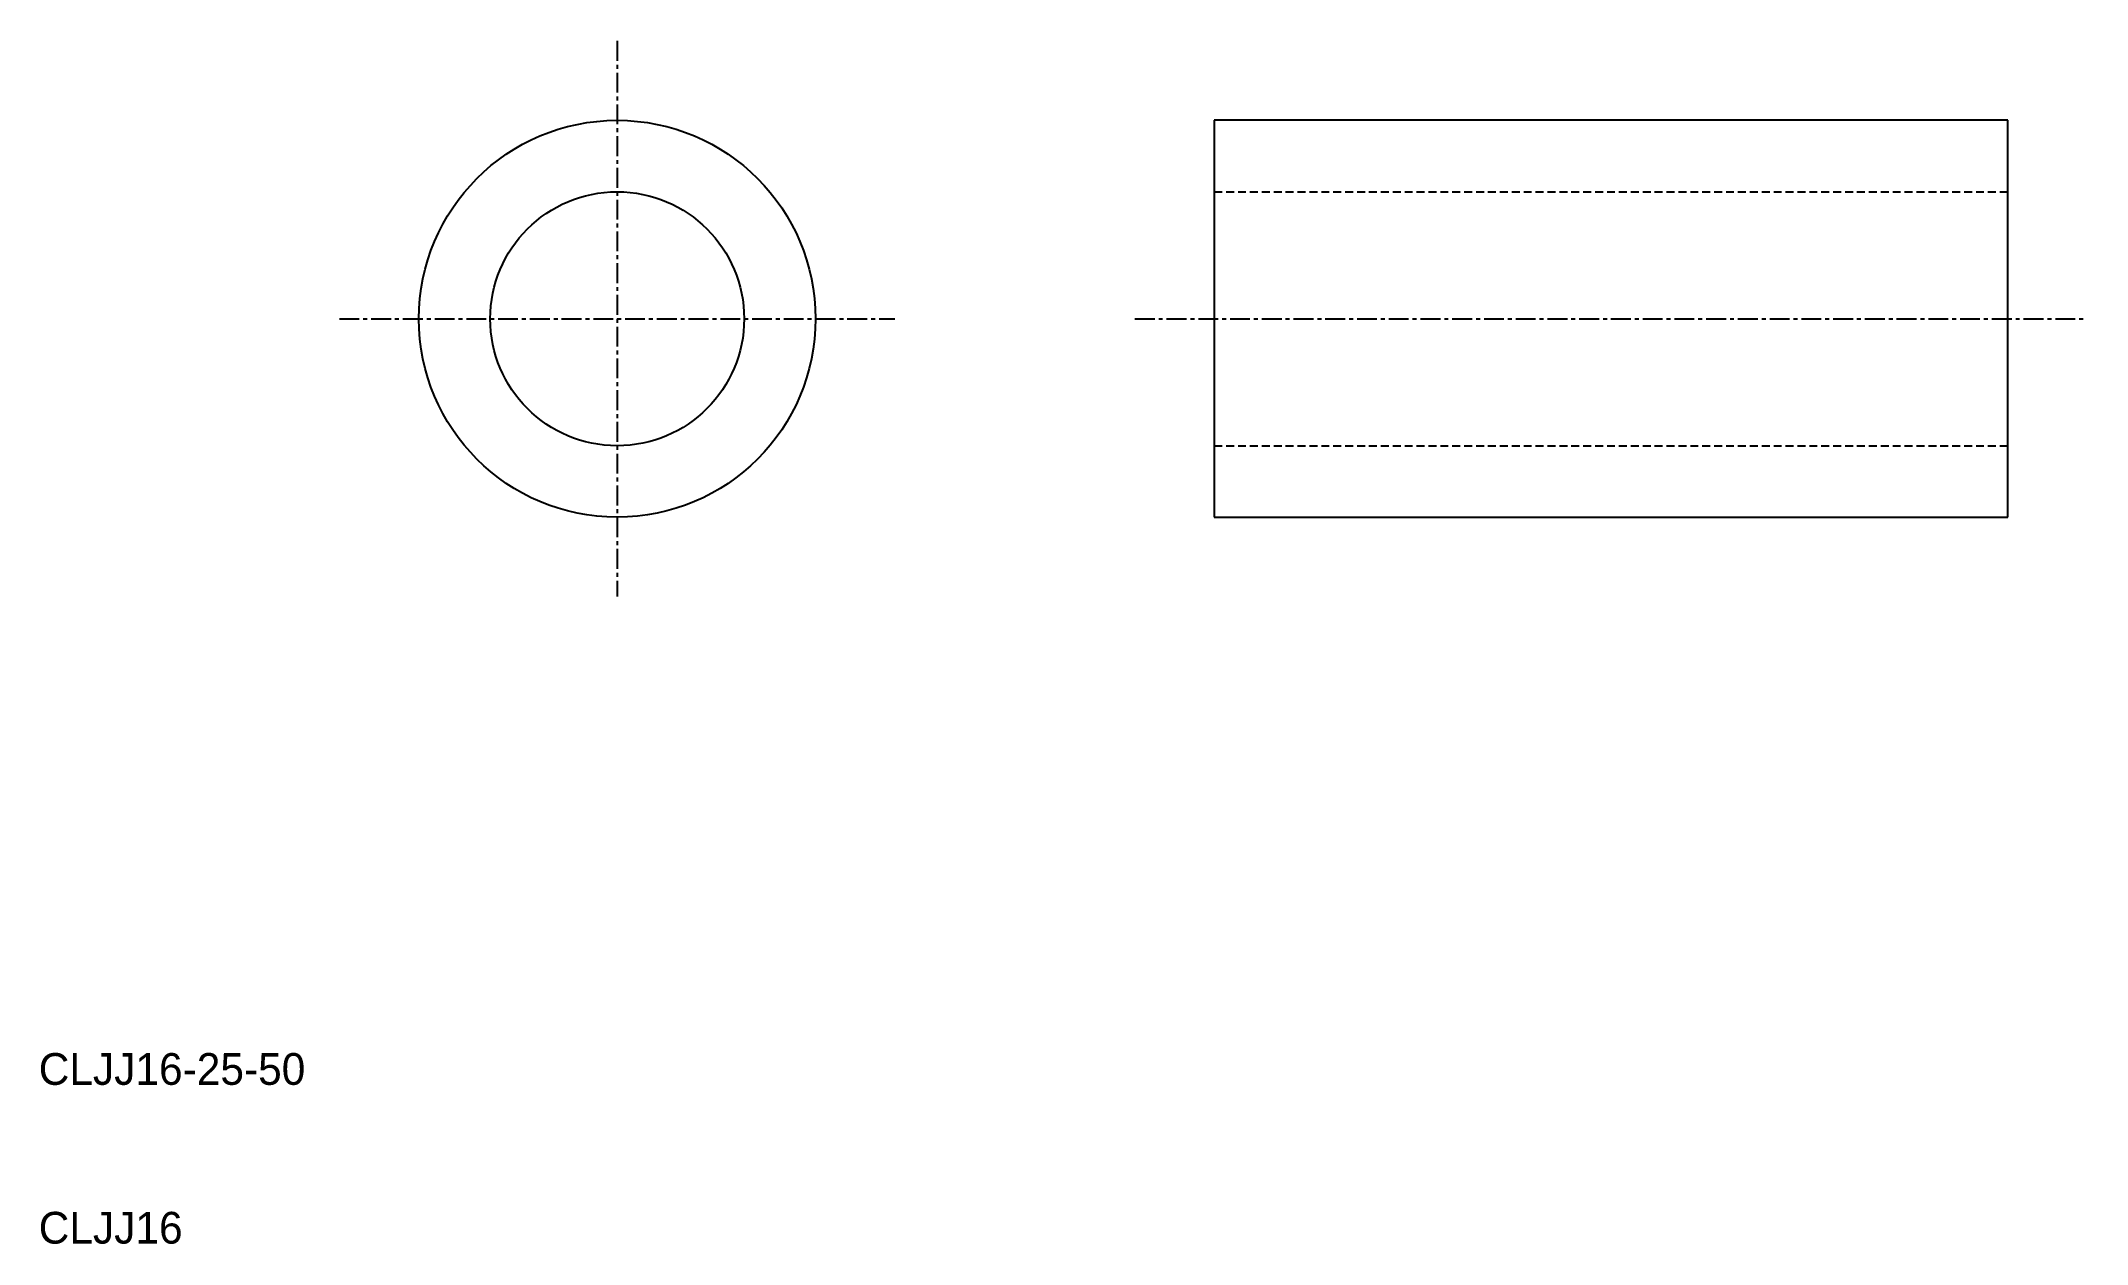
# Model space of a CAD drawing. Extents: x 20 to 149, y 20 to 96.
import ezdxf

# ---------------------------------------------------------------- set-up
doc = ezdxf.new("R2010")
doc.units = 0
doc.linetypes.add('CENTER', pattern=[2, 1.25, -0.25, 0.25, -0.25])
doc.linetypes.add('DASHED', pattern=[0.75, 0.5, -0.25])
doc.layers.get('0').update_dxf_attribs({"linetype": 'CONTINUOUS'})
doc.layers.add('CENTER', color=1, linetype='CENTER')

msp = doc.modelspace()

# ---------------------------------------------------------------- linework, layer by layer
at = {"color": 7, "linetype": 'CONTINUOUS'}
for p, q in [((93.65, 90.75), (93.65, 65.75)), ((143.65, 90.75), (93.65, 90.75)), ((143.65, 65.75), (143.65, 90.75)), ((93.65, 65.75), (143.65, 65.75))]:
    msp.add_line(p, q, dxfattribs=at)
at = {"color": 3, "linetype": 'DASHED'}
for p, q in [((93.65, 86.25), (143.65, 86.25)), ((93.65, 70.25), (143.65, 70.25))]:
    msp.add_line(p, q, dxfattribs=at)
at = {"color": 7, "linetype": 'CONTINUOUS'}
for radius in [12.5, 8]:
    msp.add_circle((56.03, 78.25), radius, dxfattribs=at)
at = {"layer": 'CENTER', "color": 1, "linetype": 'CENTER'}
for p, q in [((56.03, 95.75), (56.03, 60.75)), ((38.53, 78.25), (73.53, 78.25)), ((88.65, 78.25), (148.65, 78.25))]:
    msp.add_line(p, q, dxfattribs=at)

# ---------------------------------------------------------------- texts
at = {"color": 7, "linetype": 'CONTINUOUS'}
for s, p in [('CLJJ16-25-50', (19.58, 30)), ('CLJJ16', (19.58, 20))]:
    msp.add_text(s, height=2, dxfattribs=at).set_placement(p)

doc.saveas('drawing.dxf')
